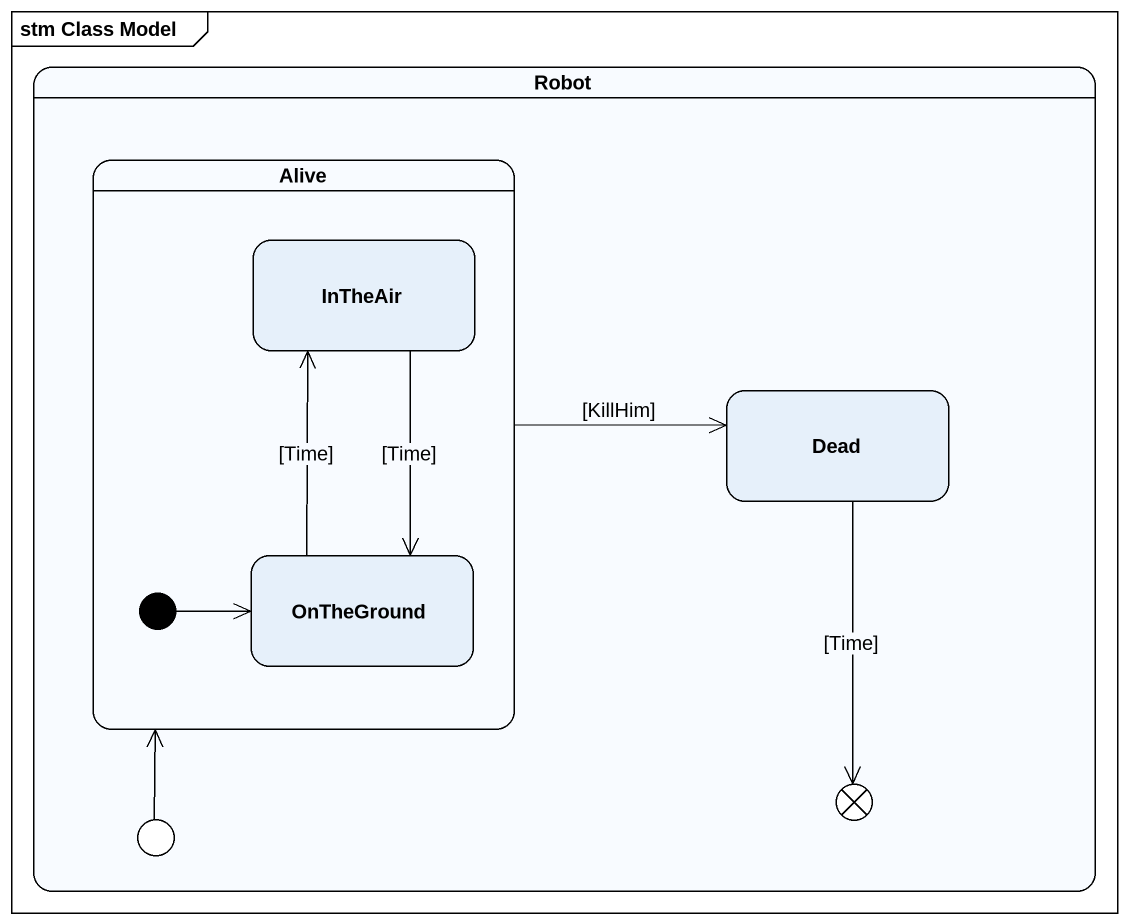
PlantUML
@startuml
mainframe stm Class Model
hide empty description
state Robot {
  state Alive {
    state InTheAir
    state OnTheGround
    [*] -right-> OnTheGround
  }
  state Dead
  state exit1 <<exitPoint>>
  state entry1 <<entryPoint>>
}
Alive -right-> Dead : [KillHim]
InTheAir --> OnTheGround : [Time]
Dead --> exit1 : [Time]
OnTheGround -up-> InTheAir : [Time]
entry1 -up-> Alive
@enduml
